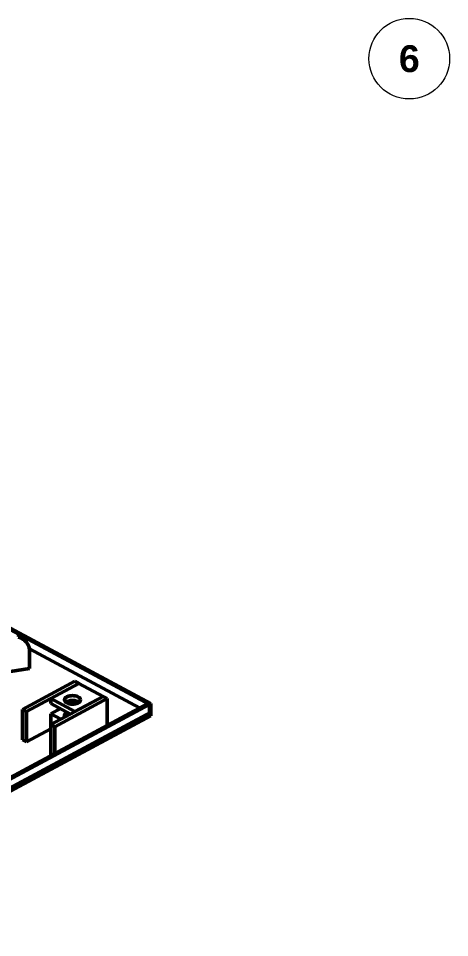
# Model space of a CAD drawing. Header units: millimetres. Extents: x 0 to 841, y 0 to 594.
# Drawn here: x 331.8 to 396, y 284.1 to 421 of the extents above; entities that cross this region are included whole.
import ezdxf
from ezdxf.enums import TextEntityAlignment as Align

# ---------------------------------------------------------------- set-up
doc = ezdxf.new("R2010")
doc.units = ezdxf.units.MM
for name, color, linetype, lineweight in [('FINA', 7, 'CONTINUOUS', 18), ('TXT', 7, 'CONTINUOUS', 25), ('VIS', 7, 'CONTINUOUS', 50)]:
    doc.layers.add(name, color=color, linetype=linetype, lineweight=lineweight)
doc.styles.add('STDB', font='LiberationSans-Bold.ttf')

msp = doc.modelspace()

# ---------------------------------------------------------------- linework, layer by layer
at = {"layer": 'FINA'}
msp.add_circle((390, 415), 6, dxfattribs=at)
at = {"layer": 'VIS'}
for points in [[(290, 351.98), (351.55, 318.94)], [(289.76, 351.85), (351.31, 318.81)], [(333.07, 328.05), (332.96, 328.23), (332.84, 328.4), (332.7, 328.55), (332.54, 328.69), (332.38, 328.81), (332.2, 328.92), (332.02, 329.02), (331.83, 329.09), (331.63, 329.16)], [(333.24, 327.74), (333.13, 327.91), (333.01, 328.08), (332.87, 328.23), (332.71, 328.37), (332.55, 328.5), (332.37, 328.61), (332.19, 328.7), (331.99, 328.78), (331.8, 328.84)], [(333.24, 327.74), (333.07, 328.05)], [(333.48, 326.73), (333.47, 326.9), (333.45, 327.08), (333.42, 327.25), (333.37, 327.42), (333.31, 327.58), (333.24, 327.74)], [(333.45, 327.11), (349.86, 318.29)], [(333.48, 324.15), (333.48, 326.73)], [(327.47, 323.22), (333.48, 324.15)], [(340.23, 322.27), (332.41, 318.07)], [(340.83, 321.95), (333.01, 317.75)], [(340.83, 321.95), (336.62, 319.69)], [(340.23, 322.27), (340.83, 321.95)], [(340.83, 321.95), (344.43, 320.01)], [(344.43, 320.01), (336.62, 315.82)], [(336.62, 318.97), (336.62, 319.69)], [(336.62, 319.69), (340.23, 317.75)], [(345.03, 319.69), (337.22, 315.49)], [(338.68, 319.49), (338.73, 319.69), (338.87, 319.85), (339.05, 319.96), (339.25, 320.04), (339.45, 320.09), (339.66, 320.12), (339.87, 320.13), (340.07, 320.12), (340.28, 320.09), (340.49, 320.04), (340.68, 319.96), (340.86, 319.85), (341, 319.69), (341.06, 319.49)], [(339.02, 319.04), (338.94, 319.09), (338.86, 319.15), (338.79, 319.22), (338.73, 319.3), (338.69, 319.4), (338.68, 319.49)], [(338.88, 319.14), (339.06, 319.25), (339.25, 319.32), (339.45, 319.38), (339.66, 319.41), (339.87, 319.42), (340.07, 319.41), (340.28, 319.38), (340.48, 319.32), (340.67, 319.25), (340.85, 319.14)], [(341.06, 319.49), (340.99, 319.29), (340.85, 319.14), (340.67, 319.02), (340.47, 318.95), (340.27, 318.89), (340.06, 318.86), (339.85, 318.86), (339.63, 318.87), (339.42, 318.9), (339.22, 318.96), (339.02, 319.04)], [(340.27, 319.38), (339.39, 318.91)], [(344.43, 320.01), (340.23, 317.75)], [(344.43, 320.01), (345.03, 319.69)], [(345.03, 315.7), (345.03, 319.69)], [(290, 286.15), (351.07, 318.94)], [(290, 284.6), (351.55, 317.65)], [(290.24, 286.02), (351.31, 318.81)], [(332.41, 313.57), (332.41, 318.07)], [(332.41, 318.07), (333.01, 317.75)], [(333.01, 313.25), (333.01, 317.75)], [(336.62, 318.97), (339.56, 317.39)], [(338.06, 318.2), (336.62, 317.42)], [(338.68, 317.23), (338.69, 317.33), (338.73, 317.42), (338.79, 317.5), (338.86, 317.57), (338.94, 317.63), (339.02, 317.68)], [(351.07, 318.94), (351.31, 318.81)], [(351.31, 318.81), (351.55, 318.94)], [(351.31, 317.52), (351.31, 318.81)], [(351.31, 317.52), (351.31, 318.81)], [(351.31, 317.52), (351.55, 317.65)], [(351.55, 317.65), (351.55, 318.94)], [(351.55, 317.13), (351.55, 317.65)], [(290, 284.09), (351.55, 317.13)], [(290.24, 284.73), (351.31, 317.52)], [(336.62, 315.82), (336.62, 317.42)], [(336.62, 317.42), (338.12, 316.62)], [(338.77, 316.97), (338.75, 317.01), (338.72, 317.05), (338.7, 317.09), (338.69, 317.14), (338.68, 317.18), (338.68, 317.23)], [(336.62, 315.18), (333.01, 313.25)], [(336.62, 311.31), (336.62, 315.82)], [(336.62, 315.82), (337.22, 315.49)], [(337.22, 311.51), (337.22, 315.49)], [(332.41, 313.57), (333.01, 313.25)], [(336.62, 311.31), (336.74, 311.25)]]:
    msp.add_lwpolyline(points, dxfattribs=at)

# ---------------------------------------------------------------- texts
at = {"layer": 'TXT', "style": 'STDB'}
msp.add_text('6', height=4, dxfattribs=at).set_placement((390, 415), align=Align.MIDDLE_CENTER)

doc.saveas('drawing.dxf')
